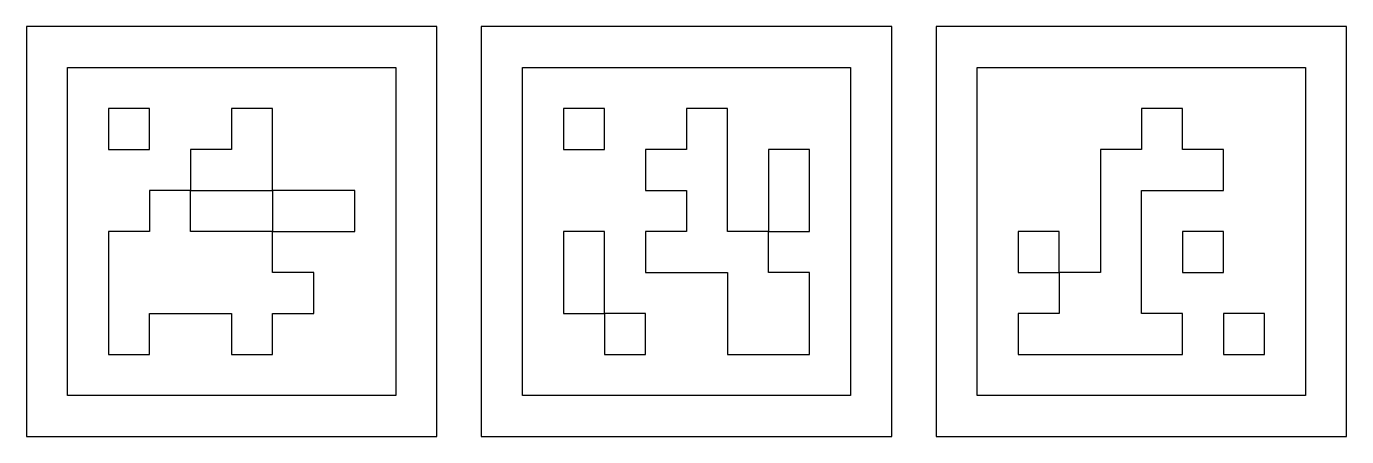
# Model space of a CAD drawing. Extents: x 0 to 85.1, y 0 to 26.5.
import ezdxf

# ---------------------------------------------------------------- set-up
doc = ezdxf.new("R2010")
doc.units = 0
doc.layers.add('Calque_1', color=7, linetype='CONTINUOUS')

msp = doc.modelspace()

# ---------------------------------------------------------------- linework, layer by layer
at = {"layer": 'Calque_1', "color": 5}
for points in [[(0, 26.458362), (0, 0), (26.45836, 0), (26.45836, 26.458362)], [(29.328549, 26.458354), (29.328549, 0), (55.786908, 0), (55.786908, 26.458354)], [(58.657097, 26.458354), (58.657097, 0), (85.115457, 0), (85.115457, 26.458354)], [(2.64581, 23.812415), (23.812413, 23.812415), (23.812413, 5.291622), (23.812413, 2.645807), (5.291617, 2.645807), (2.64581, 2.645807), (2.64581, 21.166608)], [(31.974356, 23.812548), (53.141104, 23.812548), (53.141104, 2.645807), (31.974356, 2.645807)], [(61.302907, 23.812548), (82.469645, 23.812548), (82.469645, 2.645807), (61.302907, 2.645807)], [(5.291617, 21.166608), (5.291617, 18.520794), (7.937426, 18.520794), (7.937426, 21.166608)], [(13.229181, 21.166608), (13.229181, 18.520794), (10.583371, 18.520794), (10.583371, 15.874987), (13.229181, 15.874987), (15.874989, 15.874987), (15.874989, 18.520794), (15.874989, 21.166608)], [(34.620201, 21.166658), (34.620201, 18.52085), (37.266146, 18.52085), (37.266146, 21.166658)], [(42.557763, 21.166658), (42.557763, 18.52085), (39.911955, 18.52085), (39.911955, 15.875042), (42.557763, 15.875042), (42.557763, 13.229232), (39.911955, 13.229232), (39.911955, 10.583424), (42.557763, 10.583424), (45.203572, 10.583424), (45.203572, 7.937616), (45.203572, 5.291669), (47.84938, 5.291669), (50.495326, 5.291669), (50.495326, 7.937616), (50.495326, 10.583424), (47.84938, 10.583424), (47.84938, 13.229232), (45.203572, 13.229232), (45.203572, 15.875042), (45.203572, 18.52085), (45.203572, 21.166658)], [(71.8863, 21.166658), (71.8863, 18.52085), (69.240491, 18.52085), (69.240491, 15.875042), (69.240491, 13.229232), (69.240491, 10.583288), (66.594546, 10.583288), (66.594546, 7.937476), (63.948738, 7.937476), (63.948738, 5.291669), (66.594546, 5.291669), (69.240491, 5.291669), (71.8863, 5.291669), (74.532109, 5.291669), (74.532109, 7.937476), (71.8863, 7.937476), (71.8863, 10.583288), (71.8863, 13.229232), (71.8863, 15.875042), (74.532109, 15.875042), (77.177917, 15.875042), (77.177917, 18.52085), (74.532109, 18.52085), (74.532109, 21.166658)], [(47.84938, 13.229232), (50.495326, 13.229232), (50.495326, 15.875042), (50.495326, 18.52085), (47.84938, 18.52085), (47.84938, 15.875042)], [(15.874989, 13.22918), (13.229181, 13.22918), (10.583371, 13.22918), (10.583371, 15.874987), (7.937426, 15.874987), (7.937426, 13.22918), (5.291617, 13.22918), (5.291617, 5.291622), (7.937426, 5.291622), (7.937426, 7.937429), (10.583371, 7.937429), (13.229181, 7.937429), (13.229181, 5.291622), (15.874989, 5.291622), (15.874989, 7.937429), (18.520798, 7.937429), (18.520798, 10.583373), (15.874989, 10.583373)], [(15.874989, 15.874987), (15.874989, 13.22918), (18.520798, 13.22918), (21.166606, 13.22918), (21.166606, 15.874987), (18.520798, 15.874987)], [(34.620201, 13.229232), (34.620201, 10.583424), (34.620201, 7.937616), (37.266146, 7.937616), (37.266146, 10.583424), (37.266146, 13.229232)], [(66.594546, 10.583288), (66.594546, 13.229232), (63.948738, 13.229232), (63.948738, 10.583288)], [(74.532109, 13.229232), (74.532109, 10.583288), (77.177917, 10.583288), (77.177917, 13.229232)], [(37.266146, 7.937616), (37.266146, 5.291669), (39.911955, 5.291669), (39.911955, 7.937616)], [(77.177917, 7.937476), (77.177917, 5.291669), (79.823725, 5.291669), (79.823725, 7.937476)]]:
    msp.add_lwpolyline(points, close=True, dxfattribs=at)

doc.saveas('drawing.dxf')
